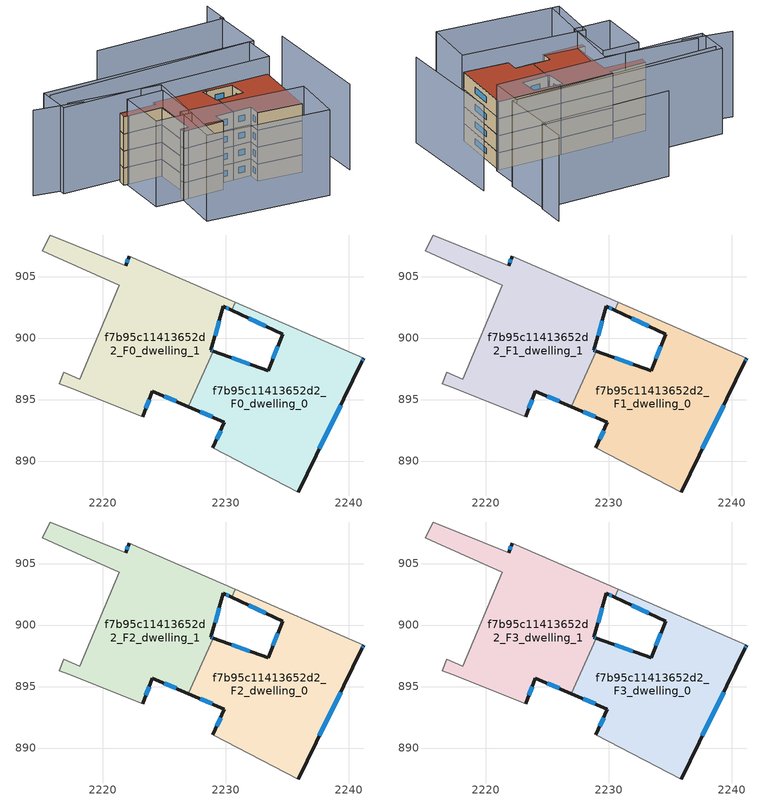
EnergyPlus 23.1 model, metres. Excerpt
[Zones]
f7b95c11413652d2_F0_dwelling_0
 floor ground (EU_floor_Construction): 2241.19,898.37 2241.04,898.06 2235.87,887.49 2228.92,891.1 2229.87,893.17 2226.92,894.44 2228.97,898.95 2233.42,897.34 2234.6,900.32 2230.48,902.26 2230.77,902.9 z0
 wall outside (EU_wall_Construction): 2230.48,902.26 2234.6,900.32 2233.42,897.34 2228.97,898.95 / 2235.87,887.49 2241.04,898.06 2241.19,898.37 / 2226.92,894.44 2229.87,893.17 2228.92,891.1 z0:3
 wall adiabatic (EU_wall_Construction): 2241.19,898.37 2230.77,902.9 / 2228.92,891.1 2235.87,887.49 z0:3
 wall to f7b95c11413652d2_F0_dwelling_1 (EU_wall_Construction): 2230.77,902.9 2230.48,902.26 / 2228.97,898.95 2226.92,894.44 z0:3
 window (EU_Window_Construction): 2234.21,899.32 2233.82,898.33 / 2231.85,901.61 2233.23,900.97 / 2241.09,898.16 2241.14,898.26 / 2237.6,891.01 2239.32,894.54 / 2229.56,892.48 2229.24,891.79 / 2227.91,894.01 2228.89,893.59 / 2231.94,897.87 2230.46,898.41 z1:2
f7b95c11413652d2_F0_dwelling_1
 floor ground (EU_floor_Construction): 2230.77,902.9 2230.48,902.26 2229.78,902.59 2228.78,899.02 2228.97,898.95 2226.92,894.44 2224.01,895.69 2223.24,893.6 2217.22,896.01 2216.46,896.3 2216.8,897.23 2218.11,896.65 2221.33,904.3 2215.96,906.7 2215.07,907.12 2215.72,908.38 2221.83,905.87 2222.13,906.65 z0
 wall outside (EU_wall_Construction): 2222.13,906.65 2221.83,905.87 / 2228.97,898.95 2228.78,899.02 2229.78,902.59 2230.48,902.26 / 2223.24,893.6 2224.01,895.69 2226.92,894.44 z0:3
 wall adiabatic (EU_wall_Construction): 2221.83,905.87 2215.72,908.38 2215.07,907.12 2215.96,906.7 2221.33,904.3 2218.11,896.65 2216.8,897.23 2216.46,896.3 2217.22,896.01 2223.24,893.6 / 2230.77,902.9 2222.13,906.65 z0:3
 window (EU_Window_Construction): 2222.03,906.39 2221.93,906.13 / 2230.01,902.48 2230.25,902.37 / 2229.12,900.21 2229.45,901.4 / 2228.91,898.97 2228.85,899 / 2224.98,895.27 2225.95,894.85 / 2223.5,894.29 2223.76,894.99 z1:2
f7b95c11413652d2_F1_dwelling_0
 floor to f7b95c11413652d2_F0_dwelling_0 (EU_floor_Construction): 2241.19,898.37 2241.04,898.06 2235.87,887.49 2228.92,891.1 2229.87,893.17 2226.92,894.44 2228.97,898.95 2233.42,897.34 2234.6,900.32 2230.48,902.26 2230.77,902.9 z3
 wall outside (EU_wall_Construction): 2230.48,902.26 2234.6,900.32 2233.42,897.34 2228.97,898.95 / 2235.87,887.49 2241.04,898.06 2241.19,898.37 / 2226.92,894.44 2229.87,893.17 2228.92,891.1 z3:6
 wall adiabatic (EU_wall_Construction): 2241.19,898.37 2230.77,902.9 / 2228.92,891.1 2235.87,887.49 z3:6
 wall to f7b95c11413652d2_F1_dwelling_1 (EU_wall_Construction): 2230.77,902.9 2230.48,902.26 / 2228.97,898.95 2226.92,894.44 z3:6
 window (EU_Window_Construction): 2234.21,899.32 2233.82,898.33 / 2231.85,901.61 2233.23,900.97 / 2241.09,898.16 2241.14,898.26 / 2237.6,891.01 2239.32,894.54 / 2229.56,892.48 2229.24,891.79 / 2227.91,894.01 2228.89,893.59 / 2231.94,897.87 2230.46,898.41 z4:5
f7b95c11413652d2_F1_dwelling_1
 floor to f7b95c11413652d2_F0_dwelling_1 (EU_floor_Construction): 2230.77,902.9 2230.48,902.26 2229.78,902.59 2228.78,899.02 2228.97,898.95 2226.92,894.44 2224.01,895.69 2223.24,893.6 2217.22,896.01 2216.46,896.3 2216.8,897.23 2218.11,896.65 2221.33,904.3 2215.96,906.7 2215.07,907.12 2215.72,908.38 2221.83,905.87 2222.13,906.65 z3
 wall outside (EU_wall_Construction): 2222.13,906.65 2221.83,905.87 / 2228.97,898.95 2228.78,899.02 2229.78,902.59 2230.48,902.26 / 2223.24,893.6 2224.01,895.69 2226.92,894.44 z3:6
 wall adiabatic (EU_wall_Construction): 2221.83,905.87 2215.72,908.38 2215.07,907.12 2215.96,906.7 2221.33,904.3 2218.11,896.65 2216.8,897.23 2216.46,896.3 2217.22,896.01 2223.24,893.6 / 2230.77,902.9 2222.13,906.65 z3:6
 window (EU_Window_Construction): 2222.03,906.39 2221.93,906.13 / 2230.01,902.48 2230.25,902.37 / 2229.12,900.21 2229.45,901.4 / 2228.91,898.97 2228.85,899 / 2224.98,895.27 2225.95,894.85 / 2223.5,894.29 2223.76,894.99 z4:5
f7b95c11413652d2_F2_dwelling_0
 floor to f7b95c11413652d2_F1_dwelling_0 (EU_floor_Construction): 2241.19,898.37 2241.04,898.06 2235.87,887.49 2228.92,891.1 2229.87,893.17 2226.92,894.44 2228.97,898.95 2233.42,897.34 2234.6,900.32 2230.48,902.26 2230.77,902.9 z6
 wall outside (EU_wall_Construction): 2230.48,902.26 2234.6,900.32 2233.42,897.34 2228.97,898.95 / 2235.87,887.49 2241.04,898.06 2241.19,898.37 / 2226.92,894.44 2229.87,893.17 2228.92,891.1 z6:9
 wall adiabatic (EU_wall_Construction): 2241.19,898.37 2230.77,902.9 / 2228.92,891.1 2235.87,887.49 z6:9
 wall to f7b95c11413652d2_F2_dwelling_1 (EU_wall_Construction): 2230.77,902.9 2230.48,902.26 / 2228.97,898.95 2226.92,894.44 z6:9
 window (EU_Window_Construction): 2234.21,899.32 2233.82,898.33 / 2231.85,901.61 2233.23,900.97 / 2241.09,898.16 2241.14,898.26 / 2237.6,891.01 2239.32,894.54 / 2229.56,892.48 2229.24,891.79 / 2227.91,894.01 2228.89,893.59 / 2231.94,897.87 2230.46,898.41 z7:8
f7b95c11413652d2_F2_dwelling_1
 floor to f7b95c11413652d2_F1_dwelling_1 (EU_floor_Construction): 2230.77,902.9 2230.48,902.26 2229.78,902.59 2228.78,899.02 2228.97,898.95 2226.92,894.44 2224.01,895.69 2223.24,893.6 2217.22,896.01 2216.46,896.3 2216.8,897.23 2218.11,896.65 2221.33,904.3 2215.96,906.7 2215.07,907.12 2215.72,908.38 2221.83,905.87 2222.13,906.65 z6
 wall outside (EU_wall_Construction): 2222.13,906.65 2221.83,905.87 / 2228.97,898.95 2228.78,899.02 2229.78,902.59 2230.48,902.26 / 2223.24,893.6 2224.01,895.69 2226.92,894.44 z6:9
 wall adiabatic (EU_wall_Construction): 2221.83,905.87 2215.72,908.38 2215.07,907.12 2215.96,906.7 2221.33,904.3 2218.11,896.65 2216.8,897.23 2216.46,896.3 2217.22,896.01 2223.24,893.6 / 2230.77,902.9 2222.13,906.65 z6:9
 window (EU_Window_Construction): 2222.03,906.39 2221.93,906.13 / 2230.01,902.48 2230.25,902.37 / 2229.12,900.21 2229.45,901.4 / 2228.91,898.97 2228.85,899 / 2224.98,895.27 2225.95,894.85 / 2223.5,894.29 2223.76,894.99 z7:8
f7b95c11413652d2_F3_dwelling_0
 floor to f7b95c11413652d2_F2_dwelling_0 (EU_floor_Construction): 2241.19,898.37 2241.04,898.06 2235.87,887.49 2228.92,891.1 2229.87,893.17 2226.92,894.44 2228.97,898.95 2233.42,897.34 2234.6,900.32 2230.48,902.26 2230.77,902.9 z9
 wall outside (EU_wall_Construction): 2230.48,902.26 2234.6,900.32 2233.42,897.34 2228.97,898.95 / 2235.87,887.49 2241.04,898.06 2241.19,898.37 / 2226.92,894.44 2229.87,893.17 2228.92,891.1 z9:12
 wall adiabatic (EU_wall_Construction): 2241.19,898.37 2230.77,902.9 / 2228.92,891.1 2235.87,887.49 z9:12
 wall to f7b95c11413652d2_F3_dwelling_1 (EU_wall_Construction): 2230.77,902.9 2230.48,902.26 / 2228.97,898.95 2226.92,894.44 z9:12
 window (EU_Window_Construction): 2234.21,899.32 2233.82,898.33 / 2231.85,901.61 2233.23,900.97 / 2241.09,898.16 2241.14,898.26 / 2237.6,891.01 2239.32,894.54 / 2229.56,892.48 2229.24,891.79 / 2227.91,894.01 2228.89,893.59 / 2231.94,897.87 2230.46,898.41 z10:11
 roof outside (EU_roof_Construction): 2235.87,887.49 2241.04,898.06 2241.19,898.37 2230.77,902.9 2230.48,902.26 2234.6,900.32 2233.42,897.34 2228.97,898.95 2226.92,894.44 2229.87,893.17 2228.92,891.1 z12
f7b95c11413652d2_F3_dwelling_1
 floor to f7b95c11413652d2_F2_dwelling_1 (EU_floor_Construction): 2230.77,902.9 2230.48,902.26 2229.78,902.59 2228.78,899.02 2228.97,898.95 2226.92,894.44 2224.01,895.69 2223.24,893.6 2217.22,896.01 2216.46,896.3 2216.8,897.23 2218.11,896.65 2221.33,904.3 2215.96,906.7 2215.07,907.12 2215.72,908.38 2221.83,905.87 2222.13,906.65 z9
 wall outside (EU_wall_Construction): 2222.13,906.65 2221.83,905.87 / 2228.97,898.95 2228.78,899.02 2229.78,902.59 2230.48,902.26 / 2223.24,893.6 2224.01,895.69 2226.92,894.44 z9:12
 wall adiabatic (EU_wall_Construction): 2221.83,905.87 2215.72,908.38 2215.07,907.12 2215.96,906.7 2221.33,904.3 2218.11,896.65 2216.8,897.23 2216.46,896.3 2217.22,896.01 2223.24,893.6 / 2230.77,902.9 2222.13,906.65 z9:12
 window (EU_Window_Construction): 2222.03,906.39 2221.93,906.13 / 2230.01,902.48 2230.25,902.37 / 2229.12,900.21 2229.45,901.4 / 2228.91,898.97 2228.85,899 / 2224.98,895.27 2225.95,894.85 / 2223.5,894.29 2223.76,894.99 z10:11
 roof outside (EU_roof_Construction): 2226.92,894.44 2228.97,898.95 2228.78,899.02 2229.78,902.59 2230.48,902.26 2230.77,902.9 2222.13,906.65 2221.83,905.87 2215.72,908.38 2215.07,907.12 2215.96,906.7 2221.33,904.3 2218.11,896.65 2216.8,897.23 2216.46,896.3 2217.22,896.01 2223.24,893.6 2224.01,895.69 z12
shading: 2241.1,881.99 2248.61,901.02 / 2208.73,913.43 2223.06,905.76 / 2223.06,905.76 2213.8,888.46 / 2203.42,916.33 2210.65,911.76 / 2250.37,917.11 2248.43,912.37 / 2248.43,912.37 2226.83,921.25 / 2248.38,913.05 2244.7,903.66 / 2244.7,903.66 2209.49,917.46 / 2216.9,897.34 2236.08,887.38 / 2236.08,887.38 2231.68,878.91 / 2231.68,878.91 2212.5,888.87 / 2212.5,888.87 2216.9,897.34 / 2215.64,906.84 2221.49,904.23 / 2221.49,904.23 2217.68,895.69 / 2217.68,895.69 2211.83,898.3 / 2211.83,898.3 2215.64,906.84 / 2209.4,918.68 2243.93,903.96 / 2243.93,903.96 2241.49,898.24 / 2241.49,898.24 2206.96,912.96 / 2206.96,912.96 2209.4,918.68 z0:15
[Building]
EU S2 Campaign: North Axis=0; Terrain=City; Solar Distribution=FullExterior
[Site:Location]
Bologna: Latitude=44.5; Longitude=11.25; Time Zone=1; Elevation=37
[SizingPeriod:WeatherFileDays]
AnnualSizingPeriod: Begin Month=1; Begin Day of Month=1; End Month=12; End Day of Month=31; Day of Week for Start Day=Monday; Use Weather File Daylight Saving Period=No; Use Weather File Rain and Snow Indicators=No
[MATERIAL]
EU_InternalMass_Material: Roughness=MediumRough; Thickness=0.1; Conductivity=1; Density=1800; Specific Heat=900; Thermal Absorptance=0.9; Solar Absorptance=0.7; Visible Absorptance=0.7
[MATERIAL:NOMASS] Roughness=MediumRough; Thermal Absorptance=0.9; Solar Absorptance=0.7; Visible Absorptance=0.7
Name | Thermal Resistance
EU_wall_NoMass | 0.937881
EU_roof_NoMass | 0.548572
EU_floor_NoMass | 0.71348
[WINDOWMATERIAL:SIMPLEGLAZINGSYSTEM]
EU_Window_SimpleGlazing: UFactor=4.25633; Solar Heat Gain Coefficient=0.85; Visible Transmittance=0.85
[CONSTRUCTION]
EU_wall_Construction: EU_wall_NoMass
EU_roof_Construction: EU_roof_NoMass
EU_floor_Construction: EU_floor_NoMass
EU_Window_Construction: EU_Window_SimpleGlazing
EU_InternalMass_Construction: EU_InternalMass_Material
[ZONE] Type=1; Multiplier=1; Ceiling Height=autocalculate; Floor Area=autocalculate; Part of Total Floor Area=Yes
Name | Volume
f7b95c11413652d2_F0_dwelling_0 | 325.37
f7b95c11413652d2_F1_dwelling_0; f7b95c11413652d2_F2_dwelling_0; f7b95c11413652d2_F3_dwelling_0 | 325.371
f7b95c11413652d2_F0_dwelling_1 | 325.353
f7b95c11413652d2_F1_dwelling_1; f7b95c11413652d2_F2_dwelling_1; f7b95c11413652d2_F3_dwelling_1 | 325.358
[INTERNALMASS] Construction=EU_InternalMass_Construction
Name | Zone or ZoneList | Surface Area
f7b95c11413652d2_F0_dwelling_0_EU_InternalMass | f7b95c11413652d2_F0_dwelling_0 | 108.457
f7b95c11413652d2_F0_dwelling_1_EU_InternalMass | f7b95c11413652d2_F0_dwelling_1 | 108.452
f7b95c11413652d2_F1_dwelling_0_EU_InternalMass | f7b95c11413652d2_F1_dwelling_0 | 108.457
f7b95c11413652d2_F1_dwelling_1_EU_InternalMass | f7b95c11413652d2_F1_dwelling_1 | 108.452
f7b95c11413652d2_F2_dwelling_0_EU_InternalMass | f7b95c11413652d2_F2_dwelling_0 | 108.457
f7b95c11413652d2_F2_dwelling_1_EU_InternalMass | f7b95c11413652d2_F2_dwelling_1 | 108.452
f7b95c11413652d2_F3_dwelling_0_EU_InternalMass | f7b95c11413652d2_F3_dwelling_0 | 108.457
f7b95c11413652d2_F3_dwelling_1_EU_InternalMass | f7b95c11413652d2_F3_dwelling_1 | 108.452
[OTHEREQUIPMENT] Fuel Type=Electricity; Design Level Calculation Method=Watts/Area; Power per Zone Floor Area=1; Fraction Latent=0; Fraction Radiant=0; Fraction Lost=0; Carbon Dioxide Generation Rate=0; EndUse Subcategory=EU_Step8_InternalGains
Name | Zone or ZoneList or Space or SpaceList | Schedule
EU_Step8_InternalGain_f7b95c11413652d2_F0_dwelling_0_f000 | f7b95c11413652d2_F0_dwelling_0 | EU_Step8_GainSchedule_f7b95c11413652d2_F0_dwelling_0_f000
EU_Step8_InternalGain_f7b95c11413652d2_F0_dwelling_1_f000 | f7b95c11413652d2_F0_dwelling_1 | EU_Step8_GainSchedule_f7b95c11413652d2_F0_dwelling_1_f000
EU_Step8_InternalGain_f7b95c11413652d2_F1_dwelling_0_f000 | f7b95c11413652d2_F1_dwelling_0 | EU_Step8_GainSchedule_f7b95c11413652d2_F1_dwelling_0_f000
EU_Step8_InternalGain_f7b95c11413652d2_F1_dwelling_1_f000 | f7b95c11413652d2_F1_dwelling_1 | EU_Step8_GainSchedule_f7b95c11413652d2_F1_dwelling_1_f000
EU_Step8_InternalGain_f7b95c11413652d2_F2_dwelling_0_f000 | f7b95c11413652d2_F2_dwelling_0 | EU_Step8_GainSchedule_f7b95c11413652d2_F2_dwelling_0_f000
EU_Step8_InternalGain_f7b95c11413652d2_F2_dwelling_1_f000 | f7b95c11413652d2_F2_dwelling_1 | EU_Step8_GainSchedule_f7b95c11413652d2_F2_dwelling_1_f000
EU_Step8_InternalGain_f7b95c11413652d2_F3_dwelling_0_f000 | f7b95c11413652d2_F3_dwelling_0 | EU_Step8_GainSchedule_f7b95c11413652d2_F3_dwelling_0_f000
EU_Step8_InternalGain_f7b95c11413652d2_F3_dwelling_1_f000 | f7b95c11413652d2_F3_dwelling_1 | EU_Step8_GainSchedule_f7b95c11413652d2_F3_dwelling_1_f000
[ZONEVENTILATION:DESIGNFLOWRATE] Schedule=EU_AlwaysOn; Design Flow Rate Calculation Method=AirChanges/Hour; Air Changes per Hour=0.687892; Ventilation Type=Natural; Fan Pressure Rise=0; Fan Total Efficiency=1; Constant Term Coefficient=1; Temperature Term Coefficient=0; Velocity Term Coefficient=0; Velocity Squared Term Coefficient=0; Minimum Indoor Temperature=-100; Maximum Indoor Temperature=100; Delta Temperature=-100; Minimum Outdoor Temperature=-100; Maximum Outdoor Temperature=100; Maximum Wind Speed=40
Name | Zone or ZoneList or Space or SpaceList
EU_ConstantAir_f7b95c11413652d2_F0_dwelling_0 | f7b95c11413652d2_F0_dwelling_0
EU_ConstantAir_f7b95c11413652d2_F0_dwelling_1 | f7b95c11413652d2_F0_dwelling_1
EU_ConstantAir_f7b95c11413652d2_F1_dwelling_0 | f7b95c11413652d2_F1_dwelling_0
EU_ConstantAir_f7b95c11413652d2_F1_dwelling_1 | f7b95c11413652d2_F1_dwelling_1
EU_ConstantAir_f7b95c11413652d2_F2_dwelling_0 | f7b95c11413652d2_F2_dwelling_0
EU_ConstantAir_f7b95c11413652d2_F2_dwelling_1 | f7b95c11413652d2_F2_dwelling_1
EU_ConstantAir_f7b95c11413652d2_F3_dwelling_0 | f7b95c11413652d2_F3_dwelling_0
EU_ConstantAir_f7b95c11413652d2_F3_dwelling_1 | f7b95c11413652d2_F3_dwelling_1
[HVACTEMPLATE:THERMOSTAT] Constant Heating Setpoint=20; Constant Cooling Setpoint=50
EU_HeatOnly_f7b95c11413652d2_F0_dwelling_0; EU_HeatOnly_f7b95c11413652d2_F0_dwelling_1; EU_HeatOnly_f7b95c11413652d2_F1_dwelling_0; EU_HeatOnly_f7b95c11413652d2_F1_dwelling_1; EU_HeatOnly_f7b95c11413652d2_F2_dwelling_0; EU_HeatOnly_f7b95c11413652d2_F2_dwelling_1; EU_HeatOnly_f7b95c11413652d2_F3_dwelling_0; EU_HeatOnly_f7b95c11413652d2_F3_dwelling_1
[HVACTEMPLATE:ZONE:IDEALLOADSAIRSYSTEM] System Availability Schedule=EU_AlwaysOn; Maximum Heating Supply Air Temperature=50; Minimum Cooling Supply Air Temperature=13; Maximum Heating Supply Air Humidity Ratio=0.0156; Minimum Cooling Supply Air Humidity Ratio=0.0077; Heating Limit=NoLimit; Cooling Limit=NoLimit; Heating Availability Schedule=EU_AlwaysOn; Cooling Availability Schedule=EU_CoolingOff; Dehumidification Control Type=ConstantSensibleHeatRatio; Cooling Sensible Heat Ratio=0.7; Dehumidification Setpoint=60; Humidification Control Type=None; Humidification Setpoint=30; Outdoor Air Method=None; Outdoor Air Flow Rate per Person=0.00944; Outdoor Air Flow Rate per Zone Floor Area=0; Outdoor Air Flow Rate per Zone=0; Demand Controlled Ventilation Type=None; Outdoor Air Economizer Type=NoEconomizer; Heat Recovery Type=None; Sensible Heat Recovery Effectiveness=0.7; Latent Heat Recovery Effectiveness=0.65
Name | Template Thermostat
f7b95c11413652d2_F0_dwelling_0 | EU_HeatOnly_f7b95c11413652d2_F0_dwelling_0
f7b95c11413652d2_F0_dwelling_1 | EU_HeatOnly_f7b95c11413652d2_F0_dwelling_1
f7b95c11413652d2_F1_dwelling_0 | EU_HeatOnly_f7b95c11413652d2_F1_dwelling_0
f7b95c11413652d2_F1_dwelling_1 | EU_HeatOnly_f7b95c11413652d2_F1_dwelling_1
f7b95c11413652d2_F2_dwelling_0 | EU_HeatOnly_f7b95c11413652d2_F2_dwelling_0
f7b95c11413652d2_F2_dwelling_1 | EU_HeatOnly_f7b95c11413652d2_F2_dwelling_1
f7b95c11413652d2_F3_dwelling_0 | EU_HeatOnly_f7b95c11413652d2_F3_dwelling_0
f7b95c11413652d2_F3_dwelling_1 | EU_HeatOnly_f7b95c11413652d2_F3_dwelling_1
[SIZING:ZONE] Zone Cooling Design Supply Air Temperature Input Method=SupplyAirTemperature; Zone Cooling Design Supply Air Temperature=13; Zone Heating Design Supply Air Temperature Input Method=SupplyAirTemperature; Zone Heating Design Supply Air Temperature=50; Zone Cooling Design Supply Air Humidity Ratio=0.008; Zone Heating Design Supply Air Humidity Ratio=0.008; Cooling Design Air Flow Method=DesignDay; Cooling Design Air Flow Rate=0; Cooling Minimum Air Flow per Zone Floor Area=0.000762; Cooling Minimum Air Flow=0; Cooling Minimum Air Flow Fraction=0.2; Heating Design Air Flow Method=DesignDay; Heating Design Air Flow Rate=0; Heating Maximum Air Flow per Zone Floor Area=0.002032; Heating Maximum Air Flow=0.141576; Heating Maximum Air Flow Fraction=0.3; Account for Dedicated Outdoor Air System=No; Dedicated Outdoor Air System Control Strategy=NeutralSupplyAir; Dedicated Outdoor Air Low Setpoint Temperature for Design=autosize; Dedicated Outdoor Air High Setpoint Temperature for Design=autosize; Zone Load Sizing Method=Sensible Load Only No Latent Load; Zone Latent Cooling Design Supply Air Humidity Ratio Input Method=HumidityRatioDifference; Zone Cooling Design Supply Air Humidity Ratio Difference=0.005; Zone Latent Heating Design Supply Air Humidity Ratio Input Method=HumidityRatioDifference; Zone Humidification Design Supply Air Humidity Ratio Difference=0.005
f7b95c11413652d2_F0_dwelling_0; f7b95c11413652d2_F0_dwelling_1; f7b95c11413652d2_F1_dwelling_0; f7b95c11413652d2_F1_dwelling_1; f7b95c11413652d2_F2_dwelling_0; f7b95c11413652d2_F2_dwelling_1; f7b95c11413652d2_F3_dwelling_0; f7b95c11413652d2_F3_dwelling_1
[SCHEDULE:CONSTANT]
Name | Hourly Value
EU_AlwaysOn | 1
EU_CoolingOff | 0
[SCHEDULE:FILE] Column Number=1; Rows to Skip at Top=0; Number of Hours of Data=8760; Column Separator=Comma; Interpolate to Timestep=No; Minutes per Item=60; Adjust Schedule for Daylight Savings=Yes
Name | File
EU_Step8_GainSchedule_f7b95c11413652d2_F0_dwelling_0_f000 | ../../schedules/f7b95c11413652d2/f7b95c11413652d2_F0_dwelling_0_f000_gain.csv
EU_Step8_GainSchedule_f7b95c11413652d2_F0_dwelling_1_f000 | ../../schedules/f7b95c11413652d2/f7b95c11413652d2_F0_dwelling_1_f000_gain.csv
EU_Step8_GainSchedule_f7b95c11413652d2_F1_dwelling_0_f000 | ../../schedules/f7b95c11413652d2/f7b95c11413652d2_F1_dwelling_0_f000_gain.csv
EU_Step8_GainSchedule_f7b95c11413652d2_F1_dwelling_1_f000 | ../../schedules/f7b95c11413652d2/f7b95c11413652d2_F1_dwelling_1_f000_gain.csv
EU_Step8_GainSchedule_f7b95c11413652d2_F2_dwelling_0_f000 | ../../schedules/f7b95c11413652d2/f7b95c11413652d2_F2_dwelling_0_f000_gain.csv
EU_Step8_GainSchedule_f7b95c11413652d2_F2_dwelling_1_f000 | ../../schedules/f7b95c11413652d2/f7b95c11413652d2_F2_dwelling_1_f000_gain.csv
EU_Step8_GainSchedule_f7b95c11413652d2_F3_dwelling_0_f000 | ../../schedules/f7b95c11413652d2/f7b95c11413652d2_F3_dwelling_0_f000_gain.csv
EU_Step8_GainSchedule_f7b95c11413652d2_F3_dwelling_1_f000 | ../../schedules/f7b95c11413652d2/f7b95c11413652d2_F3_dwelling_1_f000_gain.csv
